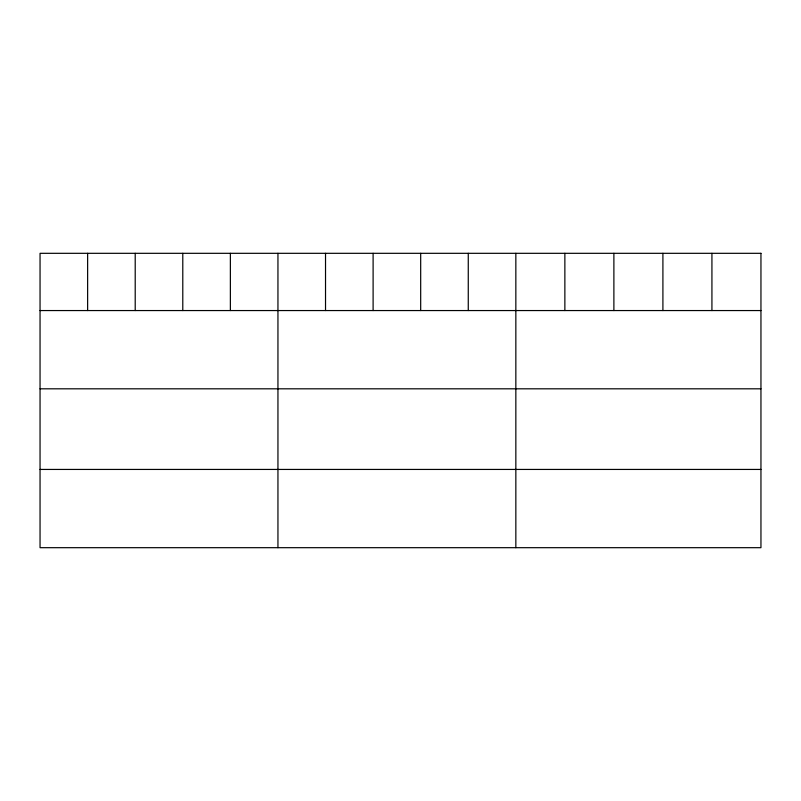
<?xml version="1.0" encoding="UTF-8"?>
<svg xmlns="http://www.w3.org/2000/svg" width="801" height="801" viewBox="0 0 801 801"><rect width="100%" height="100%" fill="white"/><g stroke="black" fill="none" stroke-linecap="round" stroke-linejoin="round"><path stroke-width="1.2" d="M40.05 310.558L760.95 310.558M40.05 388.815L760.95 388.815M40.05 469.436L760.95 469.436M711.929 253.316L711.929 310.558M662.908 253.316L662.908 310.558M613.886 253.316L613.886 310.558M564.865 253.316L564.865 310.558M515.844 253.316L515.844 547.684M468.265 253.316L468.265 310.558M420.685 253.316L420.685 310.558M373.106 253.316L373.106 310.558M325.526 253.316L325.526 310.558M277.947 253.316L277.947 547.684M230.368 253.316L230.368 310.558M182.788 253.316L182.788 310.558M135.209 253.316L135.209 310.558M87.629 253.316L87.629 310.558M760.95 253.316L40.05 253.316L40.05 547.684L760.95 547.684L760.95 253.316"/></g></svg>
